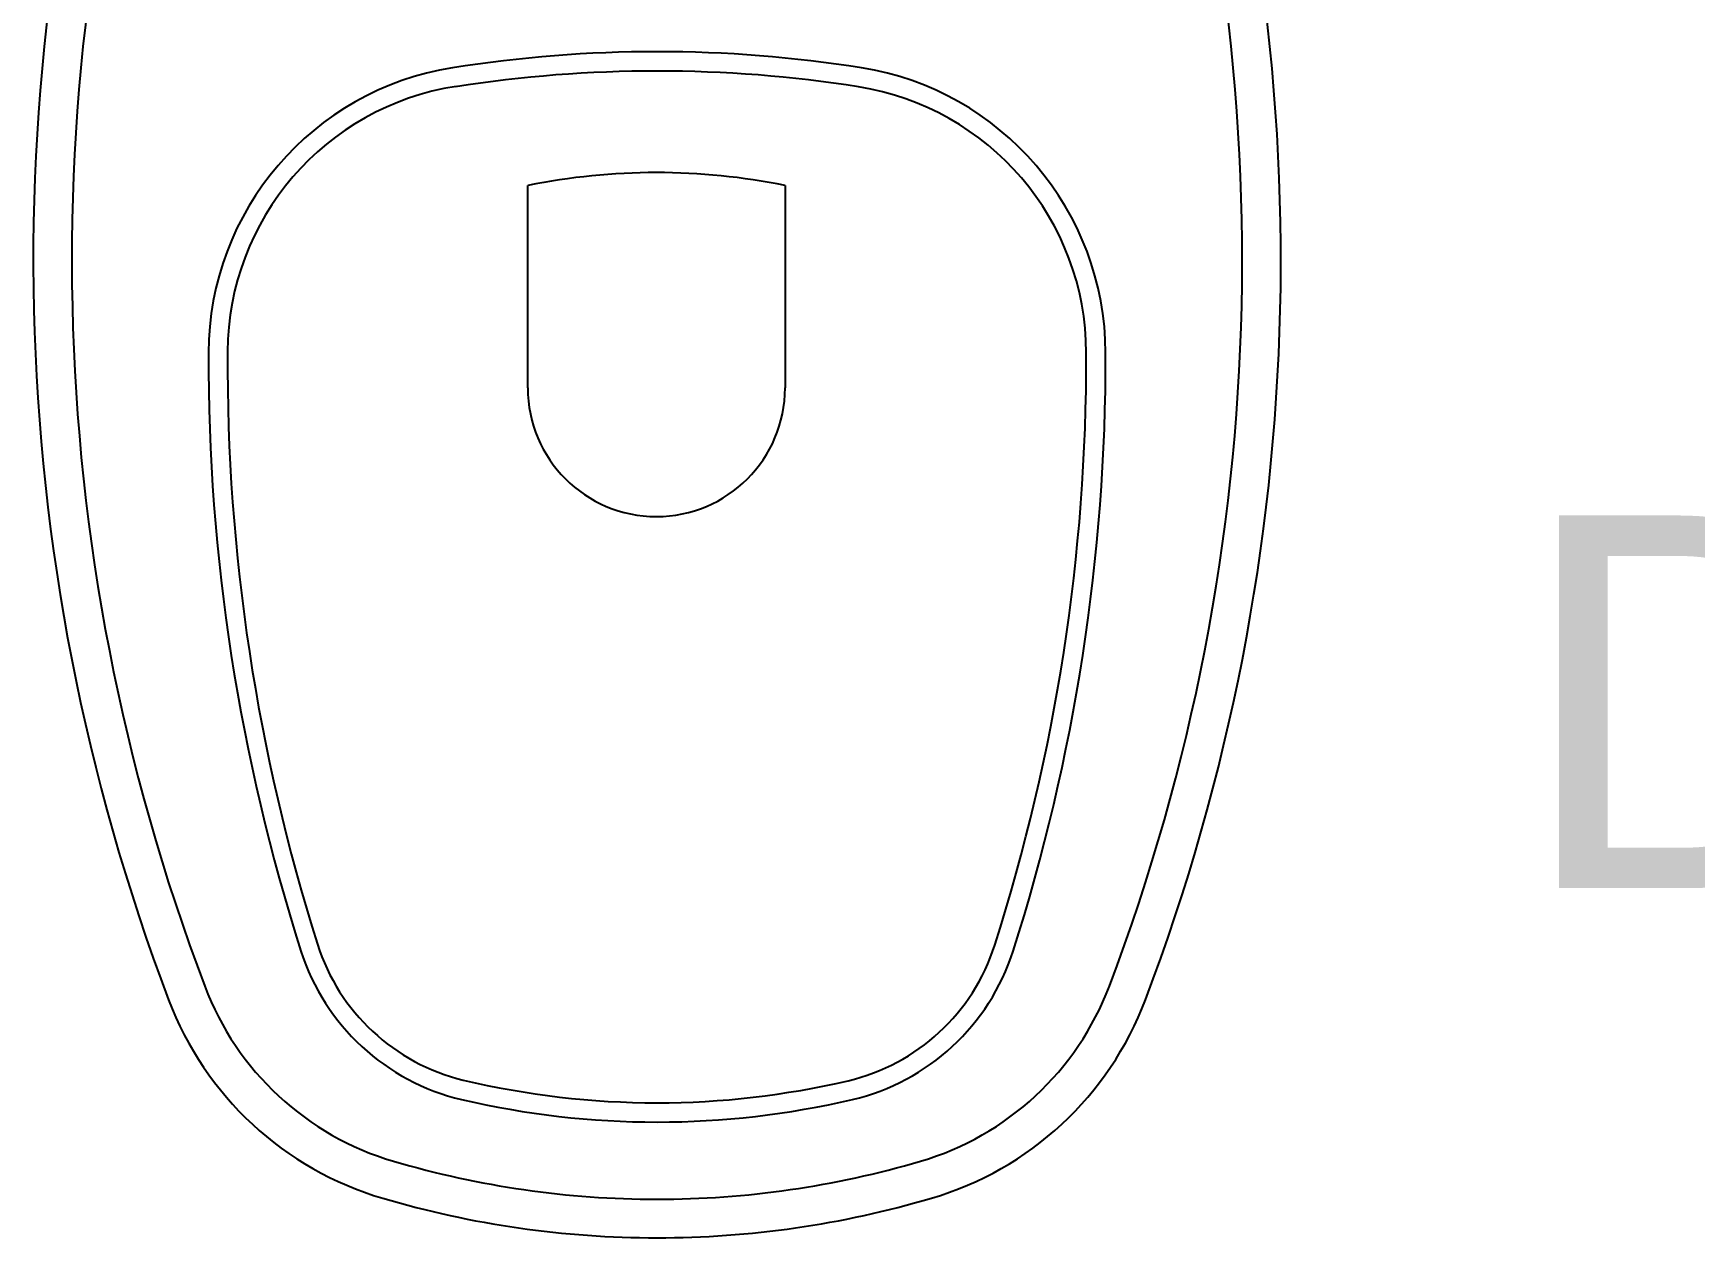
# Model space of a CAD drawing. Header units: millimetres. Extents: x 1573 to 2177, y 1587 to 1932.
# Drawn here: x 1896.507 to 1897.277, y 1904.943 to 1905.502 of the extents above; entities that cross this region are included whole.
import ezdxf

# ---------------------------------------------------------------- set-up
doc = ezdxf.new("R2010")
doc.units = ezdxf.units.MM
doc.header["$LTSCALE"] = 0.03
doc.layers.add('-HIDRO', color=8, linetype='Continuous')
doc.styles.add('ARIAL', font='arial.ttf')

msp = doc.modelspace()

# ---------------------------------------------------------------- linework, layer by layer
at = {"layer": '-HIDRO'}
for p, q in [((1896.73587, 1905.33704), (1896.73587, 1905.43089)), ((1896.85512, 1905.43089), (1896.85512, 1905.33704))]:
    msp.add_line(p, q, dxfattribs=at)
for centre, radius, start, end in [((1897.47553, 1905.39633), 0.96893, 162.00212, 200.73539), ((1897.47553, 1905.39633), 0.95104, 161.83184, 200.73532), ((1896.11605, 1905.39633), 0.95104, 339.26459, 18.17224), ((1896.11605, 1905.39633), 0.96893, 339.26459, 18.00227), ((1896.79579, 1904.88776), 0.60521, 90, 99.01313), ((1896.79579, 1904.88776), 0.60521, 80.98686, 90), ((1896.72199, 1905.35299), 0.13416, 99.01306, 179.84786), ((1896.79579, 1904.88776), 0.59626, 90, 99.01313), ((1896.79579, 1904.88776), 0.59626, 80.98686, 90), ((1896.86958, 1905.35299), 0.13416, 0.15192, 80.98672), ((1896.72188, 1905.35319), 0.12522, 98.85829, 179.6931), ((1896.86958, 1905.35299), 0.12521, 0.15183, 80.98663), ((1896.79549, 1905.13879), 0.29813, 90, 101.53696), ((1896.79549, 1905.13879), 0.29813, 78.46304, 90), ((1897.49117, 1905.35095), 0.90334, 179.84794, 197.72838), ((1897.49105, 1905.34907), 0.89439, 179.69304, 197.57348), ((1896.10041, 1905.35095), 0.89439, 342.27155, 0.15199), ((1896.10041, 1905.35095), 0.90334, 342.27148, 0.15192), ((1896.79549, 1905.33704), 0.05963, 180.00001, 270), ((1896.79549, 1905.33704), 0.05963, 270, 360), ((1896.7287, 1905.1072), 0.10286, 197.72863, 256.79433), ((1896.72793, 1905.10738), 0.09391, 197.57366, 256.47745), ((1896.86287, 1905.1072), 0.09391, 283.20593, 342.27163), ((1896.86287, 1905.1072), 0.10285, 283.20622, 342.27192), ((1896.71156, 1905.10711), 0.13416, 200.73571, 253.58978), ((1896.88001, 1905.10711), 0.13416, 286.41054, 339.26459), ((1896.71156, 1905.10711), 0.15205, 200.73536, 253.58943), ((1896.88001, 1905.10711), 0.15205, 286.41054, 339.26459), ((1896.79579, 1905.3931), 0.38757, 256.59982, 269.99983), ((1896.79579, 1905.39309), 0.38757, 269.99993, 283.20585), ((1896.79579, 1905.3931), 0.39651, 256.79422, 270.00015), ((1896.79579, 1905.3931), 0.39651, 270, 283.20593), ((1896.79579, 1905.3931), 0.43229, 253.58946, 270), ((1896.79579, 1905.3931), 0.43229, 270, 286.41054), ((1896.79579, 1905.3931), 0.45018, 253.58946, 270), ((1896.79579, 1905.3931), 0.45018, 270, 286.41054)]:
    msp.add_arc(centre, radius, start, end, dxfattribs=at)

# ---------------------------------------------------------------- texts
at = {"insert": (1897.19418, 1905.27791), "char_height": 0.1728, "width": 3.6569546, "attachment_point": 1, "style": 'ARIAL'}
msp.add_mtext('DET.07', dxfattribs=at)

doc.saveas('drawing.dxf')
